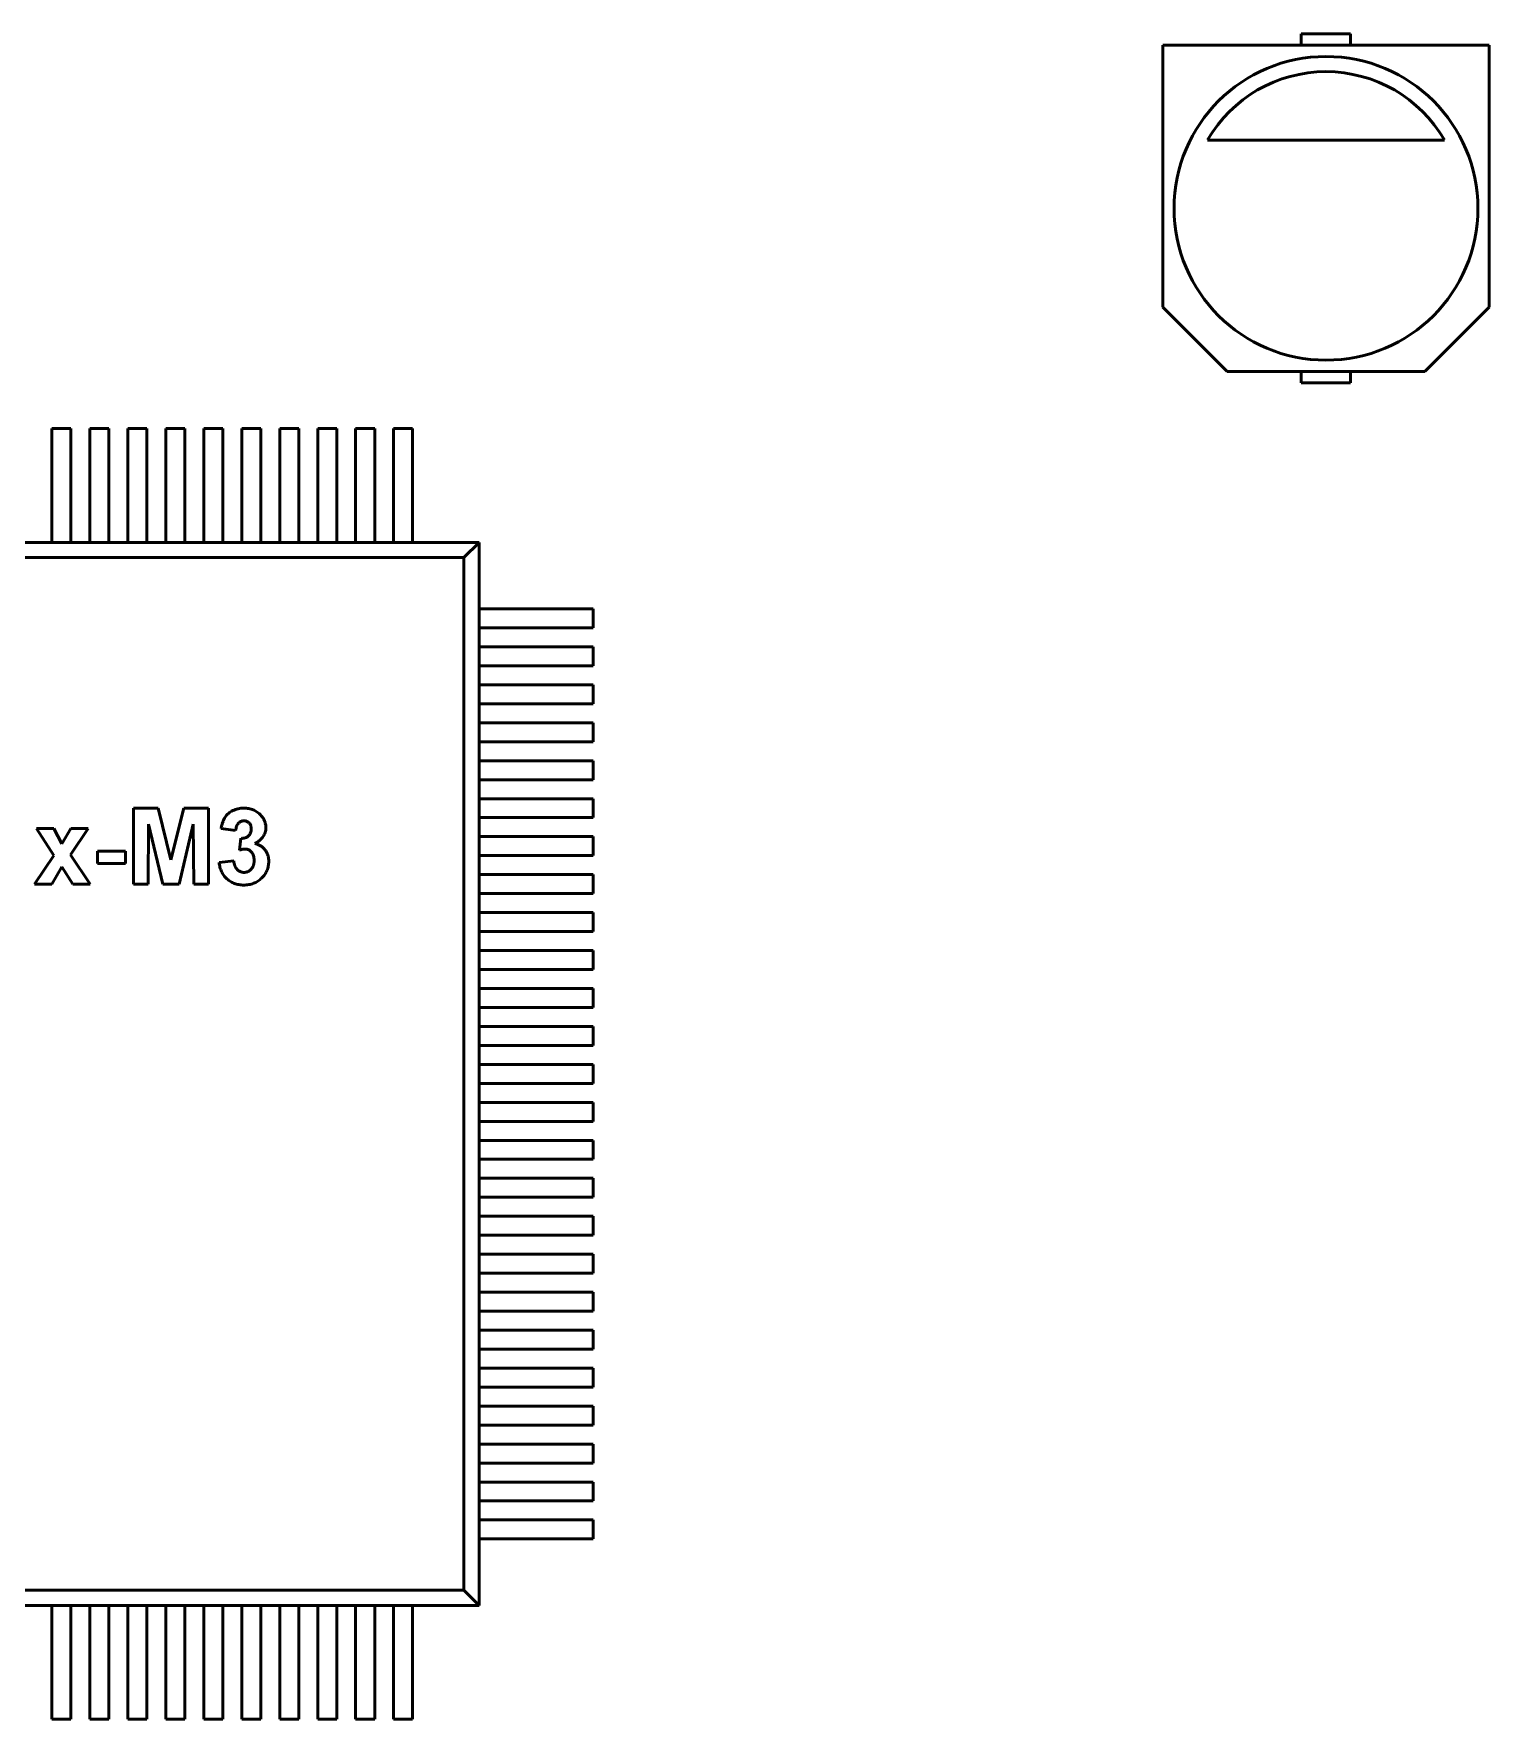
# Model space of a CAD drawing. Header units: inches. Extents: x 2.92 to 8.77, y 2.26 to 6.
# Drawn here: x 5.315 to 6.07, y 3.709 to 4.583 of the extents above; entities that cross this region are included whole.
import ezdxf

# ---------------------------------------------------------------- set-up
doc = ezdxf.new("R2010")
doc.units = ezdxf.units.IN
doc.header["$MEASUREMENT"] = 0
doc.layers.add('Visible (ANSI)', color=7, linetype='Continuous', lineweight=50)

msp = doc.modelspace()

# ---------------------------------------------------------------- linework, layer by layer
at = {"layer": 'Visible (ANSI)'}
for p, q in [((5.97244, 4.58268), (5.99803, 4.58268)), ((5.97244, 4.57677), (5.97244, 4.58268)), ((5.99803, 4.57677), (5.99803, 4.58268)), ((5.90059, 4.57677), (6.06988, 4.57677)), ((5.90059, 4.44089), (5.90059, 4.57677)), ((6.06988, 4.57677), (6.06988, 4.44089)), ((5.92386, 4.52756), (6.04661, 4.52756)), ((5.934, 4.40748), (5.90059, 4.44089)), ((6.06988, 4.44089), (6.03648, 4.40748)), ((6.03648, 4.40748), (5.934, 4.40748)), ((5.97244, 4.40748), (5.97244, 4.40157)), ((5.99803, 4.40748), (5.99803, 4.40157)), ((5.99803, 4.40157), (5.97244, 4.40157)), ((5.3248, 4.37795), (5.3248, 4.34954)), ((5.33465, 4.37795), (5.3248, 4.37795)), ((5.33465, 4.34954), (5.33465, 4.37795)), ((5.34449, 4.37795), (5.34449, 4.34954)), ((5.35433, 4.37795), (5.34449, 4.37795)), ((5.35433, 4.34954), (5.35433, 4.37795)), ((5.36417, 4.37795), (5.36417, 4.34954)), ((5.37402, 4.37795), (5.36417, 4.37795)), ((5.37402, 4.34954), (5.37402, 4.37795)), ((5.38386, 4.37795), (5.38386, 4.34954)), ((5.3937, 4.37795), (5.38386, 4.37795)), ((5.3937, 4.34954), (5.3937, 4.37795)), ((5.40354, 4.37795), (5.40354, 4.34954)), ((5.41339, 4.37795), (5.40354, 4.37795)), ((5.41339, 4.34954), (5.41339, 4.37795)), ((5.42323, 4.37795), (5.42323, 4.34954)), ((5.43307, 4.37795), (5.42323, 4.37795)), ((5.43307, 4.34954), (5.43307, 4.37795)), ((5.44291, 4.37795), (5.44291, 4.34954)), ((5.45276, 4.37795), (5.44291, 4.37795)), ((5.45276, 4.34954), (5.45276, 4.37795)), ((5.4626, 4.37795), (5.4626, 4.34954)), ((5.47244, 4.37795), (5.4626, 4.37795)), ((5.47244, 4.34954), (5.47244, 4.37795)), ((5.48228, 4.37795), (5.48228, 4.34954)), ((5.49213, 4.37795), (5.48228, 4.37795)), ((5.49213, 4.34954), (5.49213, 4.37795)), ((5.50197, 4.37795), (5.50197, 4.34954)), ((5.50197, 4.37795), (5.51181, 4.37795)), ((5.51181, 4.37795), (5.51181, 4.34954)), ((5.3248, 4.34954), (5.3248, 4.34272)), ((5.33465, 4.34272), (5.33465, 4.34954)), ((5.34449, 4.34954), (5.34449, 4.34272)), ((5.35433, 4.34272), (5.35433, 4.34954)), ((5.36417, 4.34954), (5.36417, 4.34272)), ((5.37402, 4.34272), (5.37402, 4.34954)), ((5.38386, 4.34954), (5.38386, 4.34272)), ((5.3937, 4.34272), (5.3937, 4.34954)), ((5.40354, 4.34954), (5.40354, 4.34272)), ((5.41339, 4.34272), (5.41339, 4.34954)), ((5.42323, 4.34954), (5.42323, 4.34272)), ((5.43307, 4.34272), (5.43307, 4.34954)), ((5.44291, 4.34954), (5.44291, 4.34272)), ((5.45276, 4.34272), (5.45276, 4.34954)), ((5.4626, 4.34954), (5.4626, 4.34272)), ((5.47244, 4.34272), (5.47244, 4.34954)), ((5.48228, 4.34954), (5.48228, 4.34272)), ((5.49213, 4.34272), (5.49213, 4.34954)), ((5.50197, 4.34954), (5.50197, 4.34272)), ((5.51181, 4.34954), (5.51181, 4.34272)), ((5.3248, 4.34272), (5.3248, 4.33477)), ((5.33465, 4.33477), (5.33465, 4.34272)), ((5.34449, 4.34272), (5.34449, 4.33477)), ((5.35433, 4.33477), (5.35433, 4.34272)), ((5.36417, 4.34272), (5.36417, 4.33477)), ((5.37402, 4.33477), (5.37402, 4.34272)), ((5.38386, 4.34272), (5.38386, 4.33477)), ((5.3937, 4.33477), (5.3937, 4.34272)), ((5.40354, 4.34272), (5.40354, 4.33477)), ((5.41339, 4.33477), (5.41339, 4.34272)), ((5.42323, 4.34272), (5.42323, 4.33477)), ((5.43307, 4.33477), (5.43307, 4.34272)), ((5.44291, 4.34272), (5.44291, 4.33477)), ((5.45276, 4.33477), (5.45276, 4.34272)), ((5.4626, 4.34272), (5.4626, 4.33477)), ((5.47244, 4.33477), (5.47244, 4.34272)), ((5.48228, 4.34272), (5.48228, 4.33477)), ((5.49213, 4.33477), (5.49213, 4.34272)), ((5.50197, 4.34272), (5.50197, 4.33477)), ((5.51181, 4.34272), (5.51181, 4.33477)), ((5.3248, 4.32283), (5.3248, 4.33477)), ((5.33465, 4.33477), (5.33465, 4.32283)), ((5.34449, 4.32283), (5.34449, 4.33477)), ((5.35433, 4.33477), (5.35433, 4.32283)), ((5.36417, 4.32283), (5.36417, 4.33477)), ((5.37402, 4.33477), (5.37402, 4.32283)), ((5.38386, 4.32283), (5.38386, 4.33477)), ((5.3937, 4.33477), (5.3937, 4.32283)), ((5.40354, 4.32283), (5.40354, 4.33477)), ((5.41339, 4.33477), (5.41339, 4.32283)), ((5.42323, 4.32283), (5.42323, 4.33477)), ((5.43307, 4.33477), (5.43307, 4.32283)), ((5.44291, 4.32283), (5.44291, 4.33477)), ((5.45276, 4.33477), (5.45276, 4.32283)), ((5.4626, 4.32283), (5.4626, 4.33477)), ((5.47244, 4.33477), (5.47244, 4.32283)), ((5.48228, 4.32283), (5.48228, 4.33477)), ((5.49213, 4.33477), (5.49213, 4.32283)), ((5.50197, 4.32283), (5.50197, 4.33477)), ((5.51181, 4.32283), (5.51181, 4.33477)), ((5.54626, 4.3189), (4.99508, 4.3189)), ((5.3248, 4.3189), (5.3248, 4.32283)), ((5.33465, 4.3189), (5.33465, 4.32283)), ((5.34449, 4.3189), (5.34449, 4.32283)), ((5.35433, 4.3189), (5.35433, 4.32283)), ((5.36417, 4.3189), (5.36417, 4.32283)), ((5.37402, 4.3189), (5.37402, 4.32283)), ((5.38386, 4.3189), (5.38386, 4.32283)), ((5.3937, 4.3189), (5.3937, 4.32283)), ((5.40354, 4.3189), (5.40354, 4.32283)), ((5.41339, 4.3189), (5.41339, 4.32283)), ((5.42323, 4.3189), (5.42323, 4.32283)), ((5.43307, 4.3189), (5.43307, 4.32283)), ((5.44291, 4.3189), (5.44291, 4.32283)), ((5.45276, 4.3189), (5.45276, 4.32283)), ((5.4626, 4.3189), (5.4626, 4.32283)), ((5.47244, 4.3189), (5.47244, 4.32283)), ((5.48228, 4.3189), (5.48228, 4.32283)), ((5.49213, 4.3189), (5.49213, 4.32283)), ((5.50197, 4.3189), (5.50197, 4.32283)), ((5.51181, 4.32283), (5.51181, 4.3189)), ((5.54626, 4.3189), (5.53839, 4.31102)), ((5.54626, 3.76772), (5.54626, 4.3189)), ((5.00295, 4.31102), (5.53839, 4.31102)), ((5.53839, 4.31102), (5.53839, 3.77559)), ((5.5502, 4.28445), (5.54626, 4.28445)), ((5.5502, 4.28445), (5.56213, 4.28445)), ((5.57009, 4.28445), (5.56213, 4.28445)), ((5.5769, 4.28445), (5.57009, 4.28445)), ((5.60531, 4.28445), (5.5769, 4.28445)), ((5.60531, 4.28445), (5.60531, 4.27461)), ((5.54626, 4.27461), (5.5502, 4.27461)), ((5.56213, 4.27461), (5.5502, 4.27461)), ((5.56213, 4.27461), (5.57009, 4.27461)), ((5.57009, 4.27461), (5.5769, 4.27461)), ((5.5769, 4.27461), (5.60531, 4.27461)), ((5.54626, 4.26476), (5.5502, 4.26476)), ((5.5502, 4.26476), (5.56213, 4.26476)), ((5.57009, 4.26476), (5.56213, 4.26476)), ((5.5769, 4.26476), (5.57009, 4.26476)), ((5.60531, 4.26476), (5.5769, 4.26476)), ((5.60531, 4.25492), (5.60531, 4.26476)), ((5.54626, 4.25492), (5.5502, 4.25492)), ((5.56213, 4.25492), (5.5502, 4.25492)), ((5.56213, 4.25492), (5.57009, 4.25492)), ((5.57009, 4.25492), (5.5769, 4.25492)), ((5.5769, 4.25492), (5.60531, 4.25492)), ((5.54626, 4.24508), (5.5502, 4.24508)), ((5.5502, 4.24508), (5.56213, 4.24508)), ((5.57009, 4.24508), (5.56213, 4.24508)), ((5.5769, 4.24508), (5.57009, 4.24508)), ((5.60531, 4.24508), (5.5769, 4.24508)), ((5.60531, 4.23524), (5.60531, 4.24508)), ((5.54626, 4.23524), (5.5502, 4.23524)), ((5.56213, 4.23524), (5.5502, 4.23524)), ((5.56213, 4.23524), (5.57009, 4.23524)), ((5.57009, 4.23524), (5.5769, 4.23524)), ((5.5769, 4.23524), (5.60531, 4.23524)), ((5.54626, 4.22539), (5.5502, 4.22539)), ((5.5502, 4.22539), (5.56213, 4.22539)), ((5.57009, 4.22539), (5.56213, 4.22539)), ((5.5769, 4.22539), (5.57009, 4.22539)), ((5.60531, 4.22539), (5.5769, 4.22539)), ((5.60531, 4.21555), (5.60531, 4.22539)), ((5.54626, 4.21555), (5.5502, 4.21555)), ((5.56213, 4.21555), (5.5502, 4.21555)), ((5.56213, 4.21555), (5.57009, 4.21555)), ((5.57009, 4.21555), (5.5769, 4.21555)), ((5.5769, 4.21555), (5.60531, 4.21555)), ((5.54626, 4.20571), (5.5502, 4.20571)), ((5.5502, 4.20571), (5.56213, 4.20571)), ((5.57009, 4.20571), (5.56213, 4.20571)), ((5.5769, 4.20571), (5.57009, 4.20571)), ((5.60531, 4.20571), (5.5769, 4.20571)), ((5.60531, 4.19587), (5.60531, 4.20571)), ((5.54626, 4.19587), (5.5502, 4.19587)), ((5.56213, 4.19587), (5.5502, 4.19587)), ((5.56213, 4.19587), (5.57009, 4.19587)), ((5.57009, 4.19587), (5.5769, 4.19587)), ((5.5769, 4.19587), (5.60531, 4.19587)), ((5.36708, 4.14173), (5.36708, 4.1811)), ((5.36708, 4.1811), (5.37988, 4.1811)), ((5.37988, 4.1811), (5.38651, 4.15425)), ((5.38651, 4.15425), (5.39313, 4.1811)), ((5.39313, 4.1811), (5.40594, 4.1811)), ((5.40594, 4.1811), (5.40594, 4.14173)), ((5.54626, 4.18602), (5.5502, 4.18602)), ((5.5502, 4.18602), (5.56213, 4.18602)), ((5.57009, 4.18602), (5.56213, 4.18602)), ((5.5769, 4.18602), (5.57009, 4.18602)), ((5.60531, 4.18602), (5.5769, 4.18602)), ((5.60531, 4.17618), (5.60531, 4.18602)), ((5.32579, 4.15655), (5.31685, 4.1705)), ((5.31685, 4.1705), (5.32585, 4.1705)), ((5.32585, 4.1705), (5.33005, 4.16259)), ((5.33005, 4.16259), (5.33461, 4.1705)), ((5.3436, 4.1705), (5.33441, 4.15687)), ((5.33461, 4.1705), (5.3436, 4.1705)), ((5.3749, 4.17273), (5.37465, 4.14173)), ((5.38229, 4.14173), (5.3749, 4.17273)), ((5.39812, 4.17273), (5.39073, 4.14173)), ((5.39837, 4.14173), (5.39812, 4.17273)), ((5.42007, 4.16949), (5.4125, 4.17063)), ((5.54626, 4.17618), (5.5502, 4.17618)), ((5.56213, 4.17618), (5.5502, 4.17618)), ((5.56213, 4.17618), (5.57009, 4.17618)), ((5.57009, 4.17618), (5.5769, 4.17618)), ((5.5769, 4.17618), (5.60531, 4.17618)), ((5.42209, 4.15934), (5.4228, 4.16546)), ((5.54626, 4.16634), (5.5502, 4.16634)), ((5.5502, 4.16634), (5.56213, 4.16634)), ((5.57009, 4.16634), (5.56213, 4.16634)), ((5.5769, 4.16634), (5.57009, 4.16634)), ((5.60531, 4.16634), (5.5769, 4.16634)), ((5.60531, 4.1565), (5.60531, 4.16634)), ((5.31584, 4.14173), (5.32579, 4.15655)), ((5.33441, 4.15687), (5.34461, 4.14173)), ((5.3484, 4.15233), (5.3484, 4.15889)), ((5.3484, 4.15889), (5.36304, 4.15889)), ((5.36304, 4.15233), (5.3484, 4.15233)), ((5.36304, 4.15889), (5.36304, 4.15233)), ((5.41149, 4.15292), (5.41906, 4.15385)), ((5.54626, 4.1565), (5.5502, 4.1565)), ((5.56213, 4.1565), (5.5502, 4.1565)), ((5.56213, 4.1565), (5.57009, 4.1565)), ((5.57009, 4.1565), (5.5769, 4.1565)), ((5.5769, 4.1565), (5.60531, 4.1565)), ((5.33005, 4.15064), (5.32484, 4.14173)), ((5.33562, 4.14173), (5.33005, 4.15064)), ((5.54626, 4.14665), (5.5502, 4.14665)), ((5.5502, 4.14665), (5.56213, 4.14665)), ((5.57009, 4.14665), (5.56213, 4.14665)), ((5.5769, 4.14665), (5.57009, 4.14665)), ((5.60531, 4.14665), (5.5769, 4.14665)), ((5.60531, 4.13681), (5.60531, 4.14665)), ((5.32484, 4.14173), (5.31584, 4.14173)), ((5.34461, 4.14173), (5.33562, 4.14173)), ((5.37465, 4.14173), (5.36708, 4.14173)), ((5.39073, 4.14173), (5.38229, 4.14173)), ((5.40594, 4.14173), (5.39837, 4.14173)), ((5.54626, 4.13681), (5.5502, 4.13681)), ((5.56213, 4.13681), (5.5502, 4.13681)), ((5.56213, 4.13681), (5.57009, 4.13681)), ((5.57009, 4.13681), (5.5769, 4.13681)), ((5.5769, 4.13681), (5.60531, 4.13681)), ((5.54626, 4.12697), (5.5502, 4.12697)), ((5.5502, 4.12697), (5.56213, 4.12697)), ((5.57009, 4.12697), (5.56213, 4.12697)), ((5.5769, 4.12697), (5.57009, 4.12697)), ((5.60531, 4.12697), (5.5769, 4.12697)), ((5.60531, 4.11713), (5.60531, 4.12697)), ((5.54626, 4.11713), (5.5502, 4.11713)), ((5.56213, 4.11713), (5.5502, 4.11713)), ((5.56213, 4.11713), (5.57009, 4.11713)), ((5.57009, 4.11713), (5.5769, 4.11713)), ((5.5769, 4.11713), (5.60531, 4.11713)), ((5.54626, 4.10728), (5.5502, 4.10728)), ((5.5502, 4.10728), (5.56213, 4.10728)), ((5.57009, 4.10728), (5.56213, 4.10728)), ((5.5769, 4.10728), (5.57009, 4.10728)), ((5.60531, 4.10728), (5.5769, 4.10728)), ((5.60531, 4.09744), (5.60531, 4.10728)), ((5.54626, 4.09744), (5.5502, 4.09744)), ((5.56213, 4.09744), (5.5502, 4.09744)), ((5.56213, 4.09744), (5.57009, 4.09744)), ((5.57009, 4.09744), (5.5769, 4.09744)), ((5.5769, 4.09744), (5.60531, 4.09744)), ((5.54626, 4.0876), (5.5502, 4.0876)), ((5.5502, 4.0876), (5.56213, 4.0876)), ((5.57009, 4.0876), (5.56213, 4.0876)), ((5.5769, 4.0876), (5.57009, 4.0876)), ((5.60531, 4.0876), (5.5769, 4.0876)), ((5.60531, 4.07776), (5.60531, 4.0876)), ((5.54626, 4.07776), (5.5502, 4.07776)), ((5.56213, 4.07776), (5.5502, 4.07776)), ((5.56213, 4.07776), (5.57009, 4.07776)), ((5.57009, 4.07776), (5.5769, 4.07776)), ((5.5769, 4.07776), (5.60531, 4.07776)), ((5.54626, 4.06791), (5.5502, 4.06791)), ((5.5502, 4.06791), (5.56213, 4.06791)), ((5.57009, 4.06791), (5.56213, 4.06791)), ((5.5769, 4.06791), (5.57009, 4.06791)), ((5.60531, 4.06791), (5.5769, 4.06791)), ((5.60531, 4.05807), (5.60531, 4.06791)), ((5.54626, 4.05807), (5.5502, 4.05807)), ((5.56213, 4.05807), (5.5502, 4.05807)), ((5.56213, 4.05807), (5.57009, 4.05807)), ((5.57009, 4.05807), (5.5769, 4.05807)), ((5.5769, 4.05807), (5.60531, 4.05807)), ((5.54626, 4.04823), (5.5502, 4.04823)), ((5.5502, 4.04823), (5.56213, 4.04823)), ((5.57009, 4.04823), (5.56213, 4.04823)), ((5.5769, 4.04823), (5.57009, 4.04823)), ((5.60531, 4.04823), (5.5769, 4.04823)), ((5.60531, 4.03839), (5.60531, 4.04823)), ((5.54626, 4.03839), (5.5502, 4.03839)), ((5.56213, 4.03839), (5.5502, 4.03839)), ((5.56213, 4.03839), (5.57009, 4.03839)), ((5.57009, 4.03839), (5.5769, 4.03839)), ((5.5769, 4.03839), (5.60531, 4.03839)), ((5.54626, 4.02854), (5.5502, 4.02854)), ((5.5502, 4.02854), (5.56213, 4.02854)), ((5.57009, 4.02854), (5.56213, 4.02854)), ((5.5769, 4.02854), (5.57009, 4.02854)), ((5.60531, 4.02854), (5.5769, 4.02854)), ((5.60531, 4.0187), (5.60531, 4.02854)), ((5.54626, 4.0187), (5.5502, 4.0187)), ((5.56213, 4.0187), (5.5502, 4.0187)), ((5.56213, 4.0187), (5.57009, 4.0187)), ((5.57009, 4.0187), (5.5769, 4.0187)), ((5.5769, 4.0187), (5.60531, 4.0187)), ((5.54626, 4.00886), (5.5502, 4.00886)), ((5.5502, 4.00886), (5.56213, 4.00886)), ((5.57009, 4.00886), (5.56213, 4.00886)), ((5.5769, 4.00886), (5.57009, 4.00886)), ((5.60531, 4.00886), (5.5769, 4.00886)), ((5.60531, 3.99902), (5.60531, 4.00886)), ((5.54626, 3.99902), (5.5502, 3.99902)), ((5.56213, 3.99902), (5.5502, 3.99902)), ((5.56213, 3.99902), (5.57009, 3.99902)), ((5.57009, 3.99902), (5.5769, 3.99902)), ((5.5769, 3.99902), (5.60531, 3.99902)), ((5.54626, 3.98917), (5.5502, 3.98917)), ((5.5502, 3.98917), (5.56213, 3.98917)), ((5.57009, 3.98917), (5.56213, 3.98917)), ((5.5769, 3.98917), (5.57009, 3.98917)), ((5.60531, 3.98917), (5.5769, 3.98917)), ((5.60531, 3.97933), (5.60531, 3.98917)), ((5.54626, 3.97933), (5.5502, 3.97933)), ((5.56213, 3.97933), (5.5502, 3.97933)), ((5.56213, 3.97933), (5.57009, 3.97933)), ((5.57009, 3.97933), (5.5769, 3.97933)), ((5.5769, 3.97933), (5.60531, 3.97933)), ((5.54626, 3.96949), (5.5502, 3.96949)), ((5.5502, 3.96949), (5.56213, 3.96949)), ((5.57009, 3.96949), (5.56213, 3.96949)), ((5.5769, 3.96949), (5.57009, 3.96949)), ((5.60531, 3.96949), (5.5769, 3.96949)), ((5.60531, 3.95965), (5.60531, 3.96949)), ((5.54626, 3.95965), (5.5502, 3.95965)), ((5.56213, 3.95965), (5.5502, 3.95965)), ((5.56213, 3.95965), (5.57009, 3.95965)), ((5.57009, 3.95965), (5.5769, 3.95965)), ((5.5769, 3.95965), (5.60531, 3.95965)), ((5.54626, 3.9498), (5.5502, 3.9498)), ((5.5502, 3.9498), (5.56213, 3.9498)), ((5.57009, 3.9498), (5.56213, 3.9498)), ((5.5769, 3.9498), (5.57009, 3.9498)), ((5.60531, 3.9498), (5.5769, 3.9498)), ((5.60531, 3.93996), (5.60531, 3.9498)), ((5.54626, 3.93996), (5.5502, 3.93996)), ((5.56213, 3.93996), (5.5502, 3.93996)), ((5.56213, 3.93996), (5.57009, 3.93996)), ((5.57009, 3.93996), (5.5769, 3.93996)), ((5.5769, 3.93996), (5.60531, 3.93996)), ((5.54626, 3.93012), (5.5502, 3.93012)), ((5.5502, 3.93012), (5.56213, 3.93012)), ((5.57009, 3.93012), (5.56213, 3.93012)), ((5.5769, 3.93012), (5.57009, 3.93012)), ((5.60531, 3.93012), (5.5769, 3.93012)), ((5.60531, 3.92028), (5.60531, 3.93012)), ((5.54626, 3.92028), (5.5502, 3.92028)), ((5.56213, 3.92028), (5.5502, 3.92028)), ((5.56213, 3.92028), (5.57009, 3.92028)), ((5.57009, 3.92028), (5.5769, 3.92028)), ((5.5769, 3.92028), (5.60531, 3.92028)), ((5.54626, 3.91043), (5.5502, 3.91043)), ((5.5502, 3.91043), (5.56213, 3.91043)), ((5.57009, 3.91043), (5.56213, 3.91043)), ((5.5769, 3.91043), (5.57009, 3.91043)), ((5.60531, 3.91043), (5.5769, 3.91043)), ((5.60531, 3.90059), (5.60531, 3.91043)), ((5.54626, 3.90059), (5.5502, 3.90059)), ((5.56213, 3.90059), (5.5502, 3.90059)), ((5.56213, 3.90059), (5.57009, 3.90059)), ((5.57009, 3.90059), (5.5769, 3.90059)), ((5.5769, 3.90059), (5.60531, 3.90059)), ((5.54626, 3.89075), (5.5502, 3.89075)), ((5.5502, 3.89075), (5.56213, 3.89075)), ((5.57009, 3.89075), (5.56213, 3.89075)), ((5.5769, 3.89075), (5.57009, 3.89075)), ((5.60531, 3.89075), (5.5769, 3.89075)), ((5.60531, 3.88091), (5.60531, 3.89075)), ((5.54626, 3.88091), (5.5502, 3.88091)), ((5.56213, 3.88091), (5.5502, 3.88091)), ((5.56213, 3.88091), (5.57009, 3.88091)), ((5.57009, 3.88091), (5.5769, 3.88091)), ((5.5769, 3.88091), (5.60531, 3.88091)), ((5.54626, 3.87106), (5.5502, 3.87106)), ((5.5502, 3.87106), (5.56213, 3.87106)), ((5.57009, 3.87106), (5.56213, 3.87106)), ((5.5769, 3.87106), (5.57009, 3.87106)), ((5.60531, 3.87106), (5.5769, 3.87106)), ((5.60531, 3.86122), (5.60531, 3.87106)), ((5.54626, 3.86122), (5.5502, 3.86122)), ((5.56213, 3.86122), (5.5502, 3.86122)), ((5.56213, 3.86122), (5.57009, 3.86122)), ((5.57009, 3.86122), (5.5769, 3.86122)), ((5.5769, 3.86122), (5.60531, 3.86122)), ((5.54626, 3.85138), (5.5502, 3.85138)), ((5.5502, 3.85138), (5.56213, 3.85138)), ((5.57009, 3.85138), (5.56213, 3.85138)), ((5.5769, 3.85138), (5.57009, 3.85138)), ((5.60531, 3.85138), (5.5769, 3.85138)), ((5.60531, 3.84154), (5.60531, 3.85138)), ((5.54626, 3.84154), (5.5502, 3.84154)), ((5.56213, 3.84154), (5.5502, 3.84154)), ((5.56213, 3.84154), (5.57009, 3.84154)), ((5.57009, 3.84154), (5.5769, 3.84154)), ((5.5769, 3.84154), (5.60531, 3.84154)), ((5.54626, 3.83169), (5.5502, 3.83169)), ((5.5502, 3.83169), (5.56213, 3.83169)), ((5.57009, 3.83169), (5.56213, 3.83169)), ((5.5769, 3.83169), (5.57009, 3.83169)), ((5.60531, 3.83169), (5.5769, 3.83169)), ((5.60531, 3.82185), (5.60531, 3.83169)), ((5.54626, 3.82185), (5.5502, 3.82185)), ((5.56213, 3.82185), (5.5502, 3.82185)), ((5.56213, 3.82185), (5.57009, 3.82185)), ((5.57009, 3.82185), (5.5769, 3.82185)), ((5.5769, 3.82185), (5.60531, 3.82185)), ((5.54626, 3.81201), (5.5502, 3.81201)), ((5.5502, 3.81201), (5.56213, 3.81201)), ((5.57009, 3.81201), (5.56213, 3.81201)), ((5.5769, 3.81201), (5.57009, 3.81201)), ((5.60531, 3.81201), (5.5769, 3.81201)), ((5.60531, 3.81201), (5.60531, 3.80217)), ((5.5502, 3.80217), (5.54626, 3.80217)), ((5.5502, 3.80217), (5.56213, 3.80217)), ((5.57009, 3.80217), (5.56213, 3.80217)), ((5.5769, 3.80217), (5.57009, 3.80217)), ((5.60531, 3.80217), (5.5769, 3.80217)), ((4.99508, 3.76772), (5.54626, 3.76772)), ((5.53839, 3.77559), (5.00295, 3.77559)), ((5.3248, 3.76772), (5.3248, 3.76378)), ((5.33465, 3.76772), (5.33465, 3.76378)), ((5.34449, 3.76772), (5.34449, 3.76378)), ((5.35433, 3.76772), (5.35433, 3.76378)), ((5.36417, 3.76772), (5.36417, 3.76378)), ((5.37402, 3.76772), (5.37402, 3.76378)), ((5.38386, 3.76772), (5.38386, 3.76378)), ((5.3937, 3.76772), (5.3937, 3.76378)), ((5.40354, 3.76772), (5.40354, 3.76378)), ((5.41339, 3.76772), (5.41339, 3.76378)), ((5.42323, 3.76772), (5.42323, 3.76378)), ((5.43307, 3.76772), (5.43307, 3.76378)), ((5.44291, 3.76772), (5.44291, 3.76378)), ((5.45276, 3.76772), (5.45276, 3.76378)), ((5.4626, 3.76772), (5.4626, 3.76378)), ((5.47244, 3.76772), (5.47244, 3.76378)), ((5.48228, 3.76772), (5.48228, 3.76378)), ((5.49213, 3.76772), (5.49213, 3.76378)), ((5.50197, 3.76772), (5.50197, 3.76378)), ((5.51181, 3.76378), (5.51181, 3.76772)), ((5.53839, 3.77559), (5.54626, 3.76772)), ((5.3248, 3.75185), (5.3248, 3.76378)), ((5.33465, 3.76378), (5.33465, 3.75185)), ((5.34449, 3.75185), (5.34449, 3.76378)), ((5.35433, 3.76378), (5.35433, 3.75185)), ((5.36417, 3.75185), (5.36417, 3.76378)), ((5.37402, 3.76378), (5.37402, 3.75185)), ((5.38386, 3.75185), (5.38386, 3.76378)), ((5.3937, 3.76378), (5.3937, 3.75185)), ((5.40354, 3.75185), (5.40354, 3.76378)), ((5.41339, 3.76378), (5.41339, 3.75185)), ((5.42323, 3.75185), (5.42323, 3.76378)), ((5.43307, 3.76378), (5.43307, 3.75185)), ((5.44291, 3.75185), (5.44291, 3.76378)), ((5.45276, 3.76378), (5.45276, 3.75185)), ((5.4626, 3.75185), (5.4626, 3.76378)), ((5.47244, 3.76378), (5.47244, 3.75185)), ((5.48228, 3.75185), (5.48228, 3.76378)), ((5.49213, 3.76378), (5.49213, 3.75185)), ((5.50197, 3.75185), (5.50197, 3.76378)), ((5.51181, 3.76378), (5.51181, 3.75185)), ((5.3248, 3.75185), (5.3248, 3.74389)), ((5.33465, 3.74389), (5.33465, 3.75185)), ((5.34449, 3.75185), (5.34449, 3.74389)), ((5.35433, 3.74389), (5.35433, 3.75185)), ((5.36417, 3.75185), (5.36417, 3.74389)), ((5.37402, 3.74389), (5.37402, 3.75185)), ((5.38386, 3.75185), (5.38386, 3.74389)), ((5.3937, 3.74389), (5.3937, 3.75185)), ((5.40354, 3.75185), (5.40354, 3.74389)), ((5.41339, 3.74389), (5.41339, 3.75185)), ((5.42323, 3.75185), (5.42323, 3.74389)), ((5.43307, 3.74389), (5.43307, 3.75185)), ((5.44291, 3.75185), (5.44291, 3.74389)), ((5.45276, 3.74389), (5.45276, 3.75185)), ((5.4626, 3.75185), (5.4626, 3.74389)), ((5.47244, 3.74389), (5.47244, 3.75185)), ((5.48228, 3.75185), (5.48228, 3.74389)), ((5.49213, 3.74389), (5.49213, 3.75185)), ((5.50197, 3.75185), (5.50197, 3.74389)), ((5.51181, 3.74389), (5.51181, 3.75185)), ((5.3248, 3.74389), (5.3248, 3.73707)), ((5.33465, 3.73707), (5.33465, 3.74389)), ((5.34449, 3.74389), (5.34449, 3.73707)), ((5.35433, 3.73707), (5.35433, 3.74389)), ((5.36417, 3.74389), (5.36417, 3.73707)), ((5.37402, 3.73707), (5.37402, 3.74389)), ((5.38386, 3.74389), (5.38386, 3.73707)), ((5.3937, 3.73707), (5.3937, 3.74389)), ((5.40354, 3.74389), (5.40354, 3.73707)), ((5.41339, 3.73707), (5.41339, 3.74389)), ((5.42323, 3.74389), (5.42323, 3.73707)), ((5.43307, 3.73707), (5.43307, 3.74389)), ((5.44291, 3.74389), (5.44291, 3.73707)), ((5.45276, 3.73707), (5.45276, 3.74389)), ((5.4626, 3.74389), (5.4626, 3.73707)), ((5.47244, 3.73707), (5.47244, 3.74389)), ((5.48228, 3.74389), (5.48228, 3.73707)), ((5.49213, 3.73707), (5.49213, 3.74389)), ((5.50197, 3.74389), (5.50197, 3.73707)), ((5.51181, 3.73707), (5.51181, 3.74389)), ((5.3248, 3.73707), (5.3248, 3.70866)), ((5.33465, 3.70866), (5.33465, 3.73707)), ((5.34449, 3.73707), (5.34449, 3.70866)), ((5.35433, 3.70866), (5.35433, 3.73707)), ((5.36417, 3.73707), (5.36417, 3.70866)), ((5.37402, 3.70866), (5.37402, 3.73707)), ((5.38386, 3.73707), (5.38386, 3.70866)), ((5.3937, 3.70866), (5.3937, 3.73707)), ((5.40354, 3.73707), (5.40354, 3.70866)), ((5.41339, 3.70866), (5.41339, 3.73707)), ((5.42323, 3.73707), (5.42323, 3.70866)), ((5.43307, 3.70866), (5.43307, 3.73707)), ((5.44291, 3.73707), (5.44291, 3.70866)), ((5.45276, 3.70866), (5.45276, 3.73707)), ((5.4626, 3.73707), (5.4626, 3.70866)), ((5.47244, 3.70866), (5.47244, 3.73707)), ((5.48228, 3.73707), (5.48228, 3.70866)), ((5.49213, 3.70866), (5.49213, 3.73707)), ((5.50197, 3.73707), (5.50197, 3.70866)), ((5.51181, 3.70866), (5.51181, 3.73707)), ((5.3248, 3.70866), (5.33465, 3.70866)), ((5.34449, 3.70866), (5.35433, 3.70866)), ((5.36417, 3.70866), (5.37402, 3.70866)), ((5.38386, 3.70866), (5.3937, 3.70866)), ((5.40354, 3.70866), (5.41339, 3.70866)), ((5.42323, 3.70866), (5.43307, 3.70866)), ((5.44291, 3.70866), (5.45276, 3.70866)), ((5.4626, 3.70866), (5.47244, 3.70866)), ((5.48228, 3.70866), (5.49213, 3.70866)), ((5.51181, 3.70866), (5.50197, 3.70866))]:
    msp.add_line(p, q, dxfattribs=at)
msp.add_circle((5.98524, 4.49213), 0.07874, dxfattribs=at)
msp.add_arc((5.98524, 4.49213), 0.07087, 30, 150, dxfattribs=at)
for points, knots in [([(5.4125, 4.17063), (5.41263, 4.17121), (5.41287, 4.17231), (5.41335, 4.17386), (5.41393, 4.17523), (5.4146, 4.17643), (5.41539, 4.17749), (5.41633, 4.17841), (5.41741, 4.17921), (5.41861, 4.17989), (5.41993, 4.18043), (5.42133, 4.18083), (5.42281, 4.18106), (5.42382, 4.18109), (5.42433, 4.1811)], [0, 0, 0, 0, 0.0000449724, 0.0000860872, 0.0001234575, 0.0001576671, 0.0001905076, 0.0002236017, 0.000257322, 0.000292425, 0.0003285639, 0.0003651571, 0.0004028068, 0.0004420581, 0.0004420581, 0.0004420581, 0.0004420581]), ([(5.42433, 4.1811), (5.42477, 4.18109), (5.42564, 4.18107), (5.4269, 4.1809), (5.42809, 4.18063), (5.42922, 4.18024), (5.43028, 4.17974), (5.43127, 4.17912), (5.4322, 4.1784), (5.43275, 4.17784), (5.43302, 4.17756)], [0, 0, 0, 0, 0.000033571, 0.0000655917, 0.0000963443, 0.0001263357, 0.0001558987, 0.0001853157, 0.0002147516, 0.0002448253, 0.0002448253, 0.0002448253, 0.0002448253]), ([(5.4244, 4.17454), (5.42412, 4.17453), (5.42359, 4.1745), (5.42282, 4.17424), (5.42211, 4.17383), (5.42149, 4.17325), (5.42094, 4.17253), (5.42052, 4.17165), (5.42023, 4.17062), (5.42013, 4.16988), (5.42007, 4.16949)], [0, 0, 0, 0, 0.0000204932, 0.0000402824, 0.0000604243, 0.0000815915, 0.0001040879, 0.0001280897, 0.0001547211, 0.0001842172, 0.0001842172, 0.0001842172, 0.0001842172]), ([(5.4228, 4.16546), (5.42301, 4.16545), (5.42342, 4.16544), (5.42402, 4.16549), (5.42458, 4.16558), (5.42509, 4.16573), (5.42557, 4.16591), (5.42602, 4.16613), (5.42642, 4.16641), (5.4269, 4.16683), (5.4274, 4.16746), (5.42785, 4.16832), (5.4281, 4.1693), (5.42813, 4.16999), (5.42815, 4.17034)], [0, 0, 0, 0, 0.0000158564, 0.0000307692, 0.0000450413, 0.0000584095, 0.0000713308, 0.0000835635, 0.0000958233, 0.0001079057, 0.0001318647, 0.0001557103, 0.0001807092, 0.0002075555, 0.0002075555, 0.0002075555, 0.0002075555]), ([(5.42815, 4.17034), (5.42814, 4.17065), (5.42812, 4.17123), (5.42793, 4.17206), (5.4276, 4.17279), (5.42715, 4.17341), (5.42659, 4.17391), (5.42594, 4.17429), (5.42519, 4.1745), (5.42467, 4.17453), (5.4244, 4.17454)], [0, 0, 0, 0, 0.0000228412, 0.0000437963, 0.0000635726, 0.0000827144, 0.0001013743, 0.0001198311, 0.0001388288, 0.000159315, 0.000159315, 0.000159315, 0.000159315]), ([(5.43572, 4.17101), (5.43571, 4.17059), (5.43567, 4.16975), (5.4354, 4.16854), (5.43495, 4.1674), (5.43433, 4.16632), (5.43352, 4.16531), (5.43252, 4.16438), (5.43137, 4.16349), (5.43051, 4.16299), (5.43006, 4.16273)], [0, 0, 0, 0, 0.0000318581, 0.0000627982, 0.0000933048, 0.0001244483, 0.0001566814, 0.0001906838, 0.000227116, 0.0002661575, 0.0002661575, 0.0002661575, 0.0002661575]), ([(5.43302, 4.17756), (5.43324, 4.17732), (5.43366, 4.17684), (5.43421, 4.17608), (5.43467, 4.17529), (5.43506, 4.17448), (5.43535, 4.17365), (5.43557, 4.17279), (5.4357, 4.17191), (5.43571, 4.17131), (5.43572, 4.17101)], [0, 0, 0, 0, 0.0000246083, 0.0000486039, 0.0000716203, 0.0000945009, 0.0001168332, 0.0001391645, 0.0001618597, 0.0001847499, 0.0001847499, 0.0001847499, 0.0001847499]), ([(5.43006, 4.16273), (5.43032, 4.16267), (5.43085, 4.16254), (5.43161, 4.16228), (5.43232, 4.16195), (5.433, 4.16159), (5.43364, 4.16116), (5.43423, 4.16068), (5.43477, 4.16012), (5.43529, 4.15954), (5.43574, 4.1589), (5.43615, 4.15823), (5.43648, 4.15752), (5.43676, 4.15679), (5.43697, 4.15602), (5.43713, 4.15522), (5.43721, 4.15438), (5.43723, 4.15382), (5.43724, 4.15353)], [0, 0, 0, 0, 0.0000207173, 0.0000408825, 0.0000605283, 0.0000799965, 0.0000991697, 0.0001183736, 0.0001377576, 0.0001574726, 0.0001772625, 0.0001969534, 0.0002165026, 0.0002362416, 0.0002562427, 0.0002766954, 0.0002978649, 0.0003195318, 0.0003195318, 0.0003195318, 0.0003195318]), ([(5.42423, 4.14123), (5.4238, 4.14123), (5.42296, 4.14125), (5.42172, 4.14142), (5.42054, 4.14166), (5.41942, 4.14202), (5.41835, 4.14247), (5.41734, 4.14304), (5.41638, 4.14369), (5.4155, 4.14445), (5.41467, 4.14528), (5.41395, 4.14619), (5.41331, 4.14716), (5.41275, 4.14819), (5.41229, 4.14928), (5.41193, 4.15044), (5.41165, 4.15165), (5.41155, 4.15249), (5.41149, 4.15292)], [0, 0, 0, 0, 0.0000325996, 0.0000640333, 0.0000944919, 0.0001242633, 0.0001535512, 0.000182631, 0.000211957, 0.0002415912, 0.0002712706, 0.0003007047, 0.0003299728, 0.0003594821, 0.0003894001, 0.0004199941, 0.0004513629, 0.0004840653, 0.0004840653, 0.0004840653, 0.0004840653]), ([(5.41906, 4.15385), (5.41913, 4.15338), (5.41925, 4.1525), (5.41964, 4.15127), (5.42015, 4.15021), (5.42081, 4.14934), (5.42159, 4.14864), (5.42245, 4.14815), (5.42339, 4.14784), (5.42405, 4.14781), (5.42439, 4.14779)], [0, 0, 0, 0, 0.0000355967, 0.0000675675, 0.0000969032, 0.0001244981, 0.0001503443, 0.0001751731, 0.0001994489, 0.0002248827, 0.0002248827, 0.0002248827, 0.0002248827]), ([(5.4251, 4.1599), (5.42488, 4.1599), (5.42442, 4.15989), (5.42369, 4.15976), (5.42291, 4.15959), (5.42237, 4.15943), (5.42209, 4.15934)], [0, 0, 0, 0, 0.00001662067, 0.00003523407, 0.00005551879, 0.00007780071, 0.00007780071, 0.00007780071, 0.00007780071]), ([(5.43724, 4.15353), (5.43723, 4.15311), (5.43721, 4.15229), (5.43702, 4.15107), (5.43673, 4.14991), (5.43633, 4.14879), (5.43579, 4.14772), (5.43515, 4.1467), (5.43439, 4.14572), (5.43352, 4.14481), (5.43256, 4.14397), (5.43154, 4.14324), (5.43047, 4.14261), (5.42933, 4.14211), (5.42814, 4.14171), (5.42688, 4.14144), (5.42558, 4.14126), (5.42468, 4.14124), (5.42423, 4.14123)], [0, 0, 0, 0, 0.0000317873, 0.0000626888, 0.0000929643, 0.0001229113, 0.0001530125, 0.0001834352, 0.0002145983, 0.0002468094, 0.00027922, 0.0003107034, 0.0003422892, 0.0003735801, 0.0004053491, 0.000437476, 0.0004709205, 0.0005053019, 0.0005053019, 0.0005053019, 0.0005053019]), ([(5.42439, 4.14779), (5.42457, 4.14779), (5.42493, 4.1478), (5.42546, 4.14788), (5.42597, 4.14802), (5.42645, 4.14821), (5.42691, 4.14845), (5.42735, 4.14873), (5.42776, 4.14908), (5.42815, 4.14947), (5.4285, 4.14991), (5.42881, 4.15039), (5.42909, 4.1509), (5.4293, 4.15146), (5.42946, 4.15205), (5.42958, 4.15268), (5.42965, 4.15334), (5.42966, 4.1538), (5.42966, 4.15403)], [0, 0, 0, 0, 0.0000136846, 0.000027107, 0.0000402277, 0.0000532161, 0.0000661545, 0.0000791791, 0.000092676, 0.0001066866, 0.000120921, 0.0001351001, 0.0001496348, 0.0001645006, 0.0001799326, 0.0001958654, 0.0002126044, 0.0002300508, 0.0002300508, 0.0002300508, 0.0002300508]), ([(5.42966, 4.15403), (5.42965, 4.15446), (5.42962, 4.15528), (5.42937, 4.15644), (5.42895, 4.15746), (5.42837, 4.15833), (5.42767, 4.15902), (5.42689, 4.15954), (5.42601, 4.15984), (5.4254, 4.15988), (5.4251, 4.1599)], [0, 0, 0, 0, 0.000032519, 0.0000620336, 0.0000894261, 0.0001156502, 0.0001405633, 0.0001635862, 0.0001863102, 0.0002095447, 0.0002095447, 0.0002095447, 0.0002095447])]:
    msp.add_open_spline(points, degree=3, knots=knots, dxfattribs=at)

doc.saveas('drawing.dxf')
